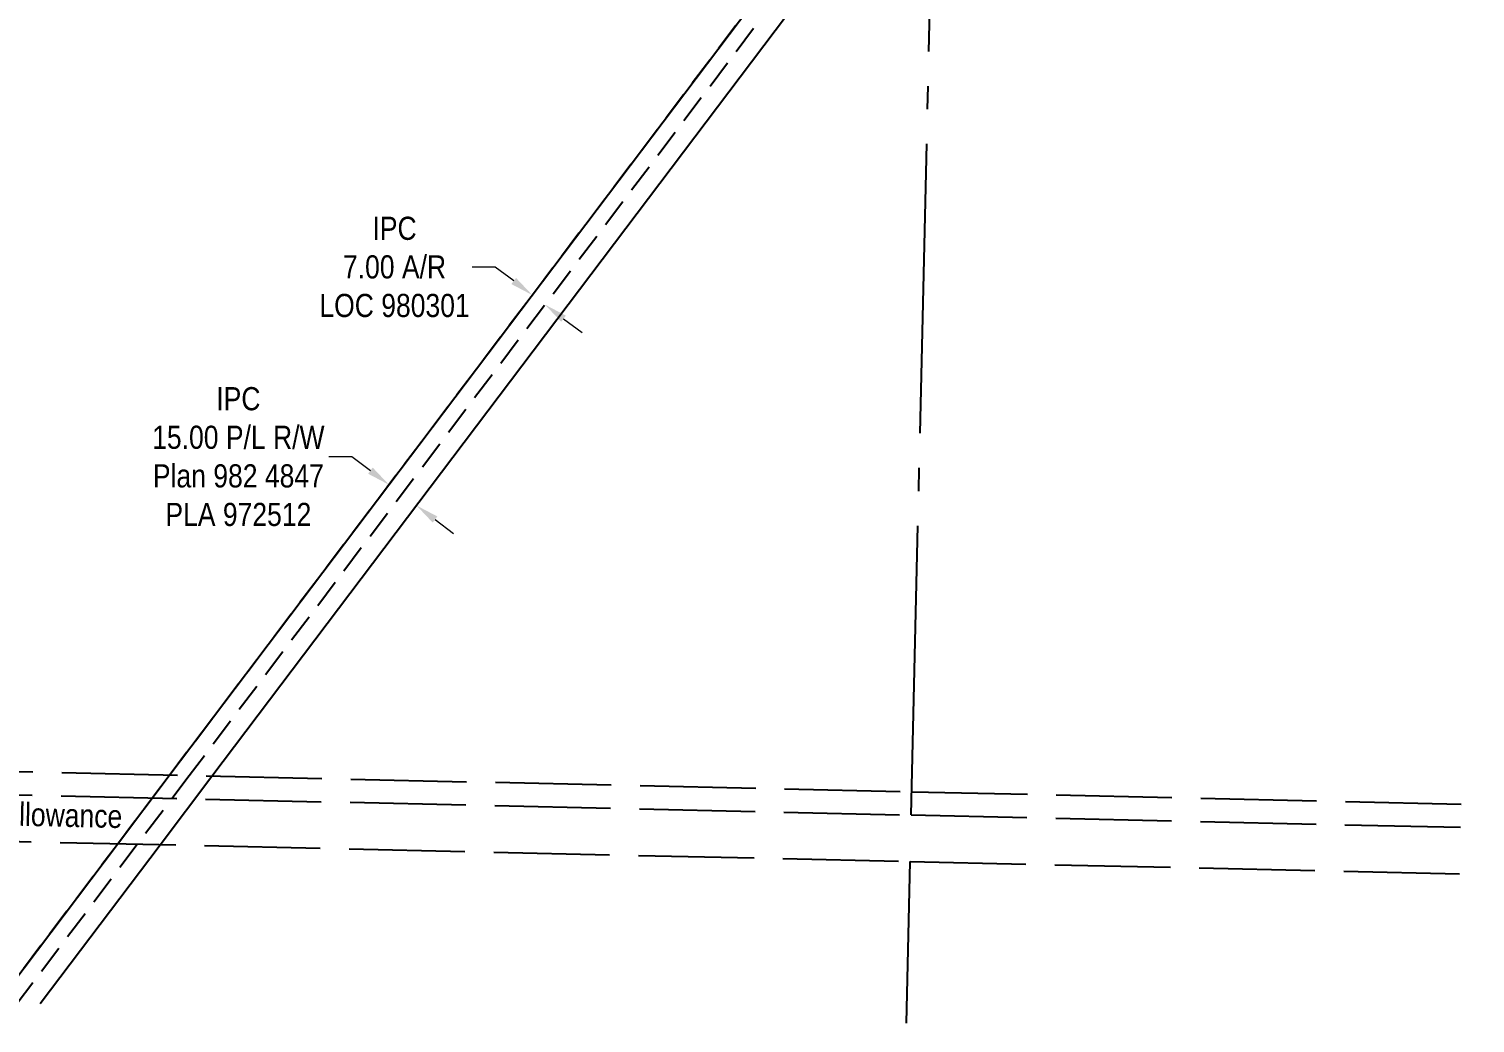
# Model space of a CAD drawing. Extents: x 395420 to 400963, y 6163329 to 6167492.
# Drawn here: x 396799 to 397423, y 6163397 to 6163826 of the extents above; entities that cross this region are included whole.
import ezdxf
from ezdxf.enums import TextEntityAlignment as Align

# ---------------------------------------------------------------- set-up
doc = ezdxf.new("R2010")
doc.units = 0
doc.header["$LTSCALE"] = 5
doc.header["$PDSIZE"] = 0.5
for name, pattern in [('foc-ACCESSROAD', [3.75, 2.5, -1.25]), ('foc-QUARTERLINE', [33, 25, -3, 2, -3]), ('foc-UNSURVEYED', [12.5, 10, -2.5])]:
    doc.linetypes.add(name, pattern=pattern)
doc.layers.get('Defpoints').update_dxf_attribs({"color": 9})
for name, color, linetype in [('C-AR', 13, 'foc-ACCESSROAD'), ('C-RW', 13, 'Continuous'), ('L-QSEC', 8, 'foc-QUARTERLINE'), ('L-ROAD-T', 7, 'Continuous'), ('L-USEC', 7, 'foc-UNSURVEYED')]:
    doc.layers.add(name, color=color, linetype=linetype)
doc.layers.add('C-AR-T', color=13, linetype='Continuous', lineweight=9)
doc.layers.add('C-RW-T', color=13, linetype='Continuous', lineweight=9)
doc.styles.add('80CG', font='ARIALN.TTF', dxfattribs={"height": 10})
doc.styles.add('80L', font='ARIALN.TTF', dxfattribs={"height": 10})
doc.dimstyles.new('Compass 5 000', dxfattribs={"dimscale": 5, "dimtxt": 9, "dimasz": 2, "dimexe": 0.2, "dimexo": 0.0625, "dimgap": 0.5, "dimtad": 0, "dimtih": 1, "dimtoh": 1, "dimzin": 0, "dimdsep": 46, "dimtxsty": '80CG', "dimcen": 0.1, "dimse1": 1, "dimse2": 1, "dimclrd": 256, "dimclrt": 256, "dimaunit": 1, "dimadec": 4, "dimazin": 0, "dimtfac": 0.06, "dimtofl": 0, "dimtmove": 0, "dimatfit": 1, "dimfxl": 0.2, "dimtolj": 1, "dimtzin": 0, "dimlwd": -1, "dimarcsym": 0})

# ---------------------------------------------------------------- blocks, each defined once
blk = doc.blocks.new('*D44')
at = {"layer": 'C-AR-T', "transparency": 16777216}
for p, q in [((397000.05, 6163723.55), (396990.05, 6163723.55)), ((397008.03, 6163717.52), (397000.05, 6163723.55)), ((397029.57, 6163701.24), (397037.55, 6163695.21))]:
    blk.add_line(p, q, dxfattribs=at)
for points in [[(397009.03, 6163718.85), (397007.02, 6163716.19), (397016, 6163711.49)], [(397030.58, 6163702.57), (397028.57, 6163699.91), (397021.59, 6163707.27)]]:
    blk.add_solid(points, dxfattribs=at)
at = {"layer": 'Defpoints', "color": 0, "transparency": 16777216}
for p in [(397018.09, 6163714.25), (397016, 6163711.49), (397023.68, 6163710.03)]:
    blk.add_point(p, dxfattribs=at)
at = {"layer": 'C-AR-T', "transparency": 16777216, "insert": (396956.53, 6163723.55), "char_height": 10, "attachment_point": 5, "style": '80CG'}
blk.add_mtext('\\A1;IPC\\P7.00 A/R\\PLOC 980301', dxfattribs=at)
blk = doc.blocks.new('*D45')
at = {"layer": 'C-RW-T', "transparency": 16777216}
for p, q in [((396938.12, 6163641.59), (396928.12, 6163641.59)), ((396946.1, 6163635.56), (396938.12, 6163641.59)), ((396974.02, 6163614.46), (396982, 6163608.44))]:
    blk.add_line(p, q, dxfattribs=at)
for points in [[(396947.1, 6163636.89), (396945.1, 6163634.23), (396954.08, 6163629.53)], [(396975.03, 6163615.79), (396973.02, 6163613.13), (396966.04, 6163620.49)]]:
    blk.add_solid(points, dxfattribs=at)
at = {"layer": 'Defpoints', "color": 0, "transparency": 16777216}
for p in [(396960.89, 6163638.55), (396954.08, 6163629.53), (396972.86, 6163629.51)]:
    blk.add_point(p, dxfattribs=at)
at = {"layer": 'C-RW-T', "transparency": 16777216, "insert": (396889.04, 6163641.59), "char_height": 10, "attachment_point": 5, "style": '80CG'}
blk.add_mtext('\\A1;IPC\\P15.00 P/L R/W^JPlan 982 4847\\PPLA 972512', dxfattribs=at)

msp = doc.modelspace()

# ---------------------------------------------------------------- linework, layer by layer
at = {"layer": 'C-AR'}
msp.add_lwpolyline([(396784.837, 6163405.536), (396836.743, 6163474.233), (396859.158, 6163503.9), (397191.118, 6163943.258), (397252.326, 6164025.695), (397258.757, 6164035.668), (397269.687, 6164035.628), (397261.264, 6164024.481), (397190.841, 6163931.276), (396867.787, 6163503.705), (396845.373, 6163474.039), (396793.467, 6163405.342)], dxfattribs=at)
at = {"layer": 'C-RW'}
for points in [[(396784.837, 6163405.536), (396836.743, 6163474.233), (396859.157, 6163503.9), (397191.118, 6163943.256), (397235.85, 6164003.902), (397240.367, 6164009.877), (397252.326, 6164025.695)], [(397512.188, 6164009.759), (397259.767, 6164010.674), (397190.524, 6163917.596), (396877.637, 6163503.484), (396855.221, 6163473.818), (396803.317, 6163405.121)]]:
    msp.add_lwpolyline(points, dxfattribs=at)
at = {"layer": 'L-QSEC'}
for p, q in [((397179.801, 6163486.799), (397197.497, 6164250.922)), ((397177.719, 6163396.876), (397179.335, 6163466.695))]:
    msp.add_line(p, q, dxfattribs=at)
at = {"layer": 'L-USEC'}
for p, q in [((396375.294, 6163514.97), (397180.014, 6163496.851)), ((396375.006, 6163504.919), (397179.788, 6163486.799)), ((397180.012, 6163496.851), (397984.817, 6163478.79)), ((396374.591, 6163484.814), (397179.335, 6163466.695)), ((397179.801, 6163486.799), (397984.603, 6163468.738)), ((397179.335, 6163466.695), (397984.14, 6163448.634))]:
    msp.add_line(p, q, dxfattribs=at)

# ---------------------------------------------------------------- texts
at = {"layer": 'L-ROAD-T', "style": '80L'}
msp.add_text('Theoretic Government Road Allowance', height=9.99616, rotation=358.710165, dxfattribs=at).set_placement((396738.962, 6163488.374), align=Align.MIDDLE_CENTER)

# ---------------------------------------------------------------- dimensions: what is measured, and where the dimension line sits
at = {"layer": 'C-AR-T'}
dim = msp.add_aligned_dim(p1=(397023.678, 6163710.031), p2=(397018.09, 6163714.253), distance=3.46, text='IPC\\P7.00 A/R\\PLOC 980301', dimstyle='Compass 5 000', dxfattribs=at)
dim.commit()
dim.dimension.update_dxf_attribs({"geometry": '*D44', "text_midpoint": (396956.534, 6163723.549)})
at = {"layer": 'C-RW-T'}
dim = msp.add_aligned_dim(p1=(396972.858, 6163629.511), p2=(396960.893, 6163638.551), distance=11.303, text='IPC\\P15.00 P/L R/W^JPlan 982 4847\\PPLA 972512', dimstyle='Compass 5 000', dxfattribs=at)
dim.commit()
dim.dimension.update_dxf_attribs({"geometry": '*D45', "text_midpoint": (396889.036, 6163641.59)})

doc.saveas('drawing.dxf')
